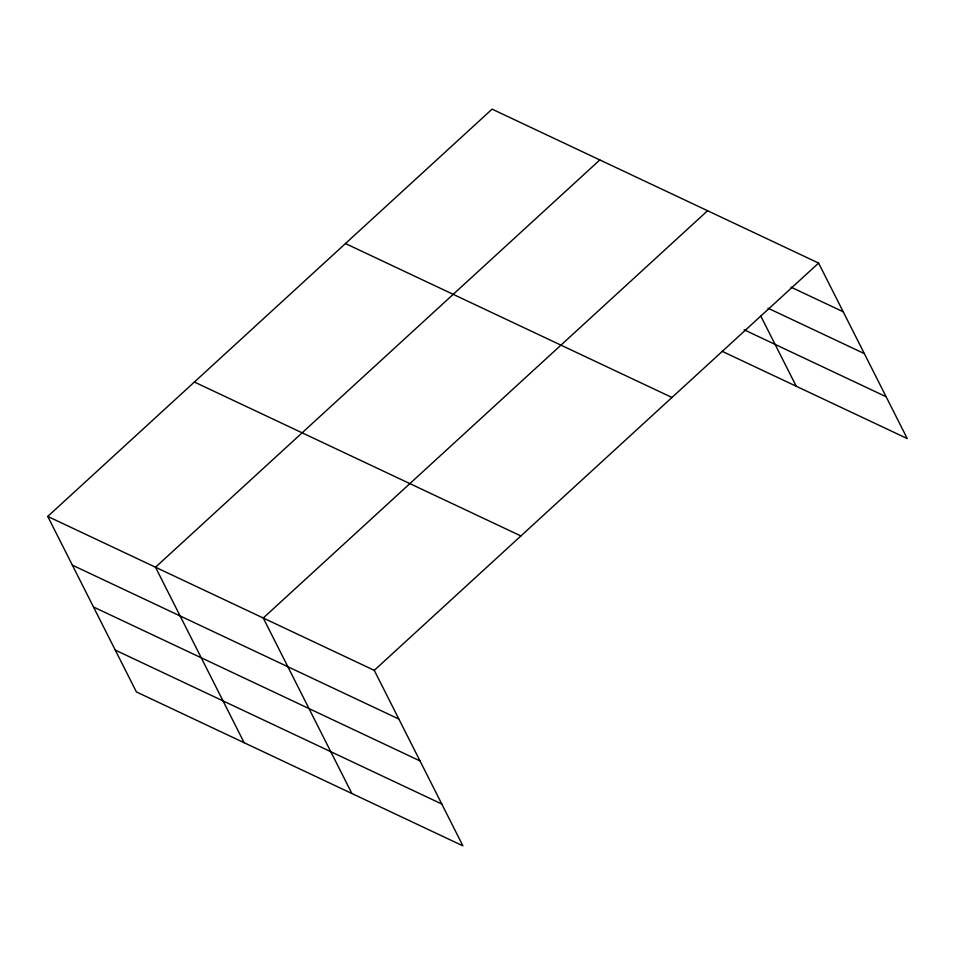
<?xml version="1.0" encoding="UTF-8"?>
<svg xmlns="http://www.w3.org/2000/svg" width="955" height="955" viewBox="0 0 955 955"><rect width="100%" height="100%" fill="white"/><g stroke="black" fill="none" stroke-linecap="round" stroke-linejoin="round"><path stroke-width="1.43" d="M47.75 516.428L374.264 670.35L462.912 845.855L136.398 691.933L47.75 516.428L492.088 109.145L818.602 263.067L907.25 438.572L722.159 351.321M599.836 159.939L155.498 567.222L244.158 742.727M707.583 210.733L263.246 618.016L351.906 793.521M374.264 670.35L818.602 263.067M791.038 287.18L843.205 311.772M768.035 308.214L864.335 353.613M744.124 329.785L886.109 396.731M345.459 243.549L671.962 397.471M194.378 382.024L520.893 535.946M72.353 565.145L398.868 719.055M93.495 606.986L420.009 760.908M115.269 650.092L441.783 804.014M760.586 315.651L796.231 386.238"/></g></svg>
